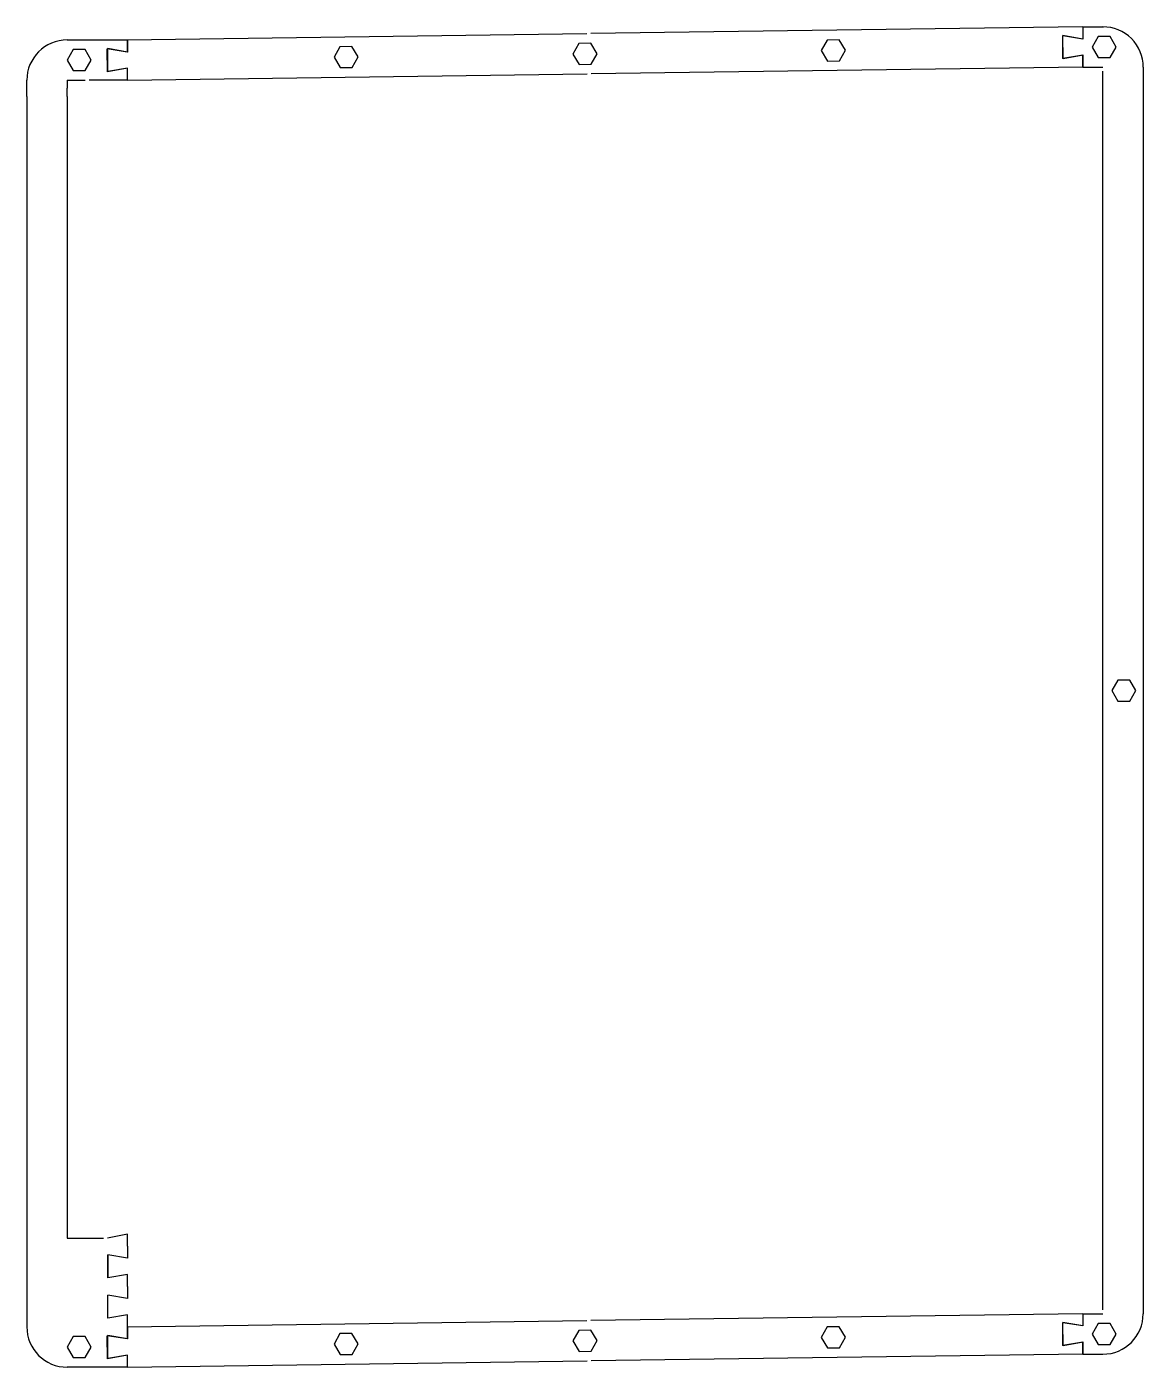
# Model space of a CAD drawing. Header units: centimetres. Extents: x -46 to 111, y -90 to 0.
# Drawn here: x -45.74 to -18.06, y -64.2 to -30.98 of the extents above; entities that cross this region are included whole.
import ezdxf

# ---------------------------------------------------------------- set-up
doc = ezdxf.new("R2010")
doc.units = ezdxf.units.CM

msp = doc.modelspace()

# ---------------------------------------------------------------- linework, layer by layer
for p, q in [((-43.255, -31.301), (-31.856, -31.146)), ((-19.557, -30.979), (-31.756, -31.145)), ((-19.557, -30.979), (-19.557, -31.279)), ((-19.557, -30.979), (-19.038, -30.979)), ((-19.557, -30.979), (-19.553, -31.279)), ((-44.741, -31.301), (-43.241, -31.301)), ((-43.255, -31.301), (-43.251, -31.601)), ((-43.241, -31.301), (-43.241, -31.601)), ((-43.241, -32.301), (-31.842, -32.146)), ((-19.543, -31.979), (-31.742, -32.145)), ((-19.557, -31.979), (-19.057, -31.979)), ((-19.057, -62.779), (-19.057, -32.079)), ((-18.057, -31.98), (-18.057, -62.879)), ((-45.741, -32.701), (-45.741, -32.301)), ((-44.741, -32.301), (-44.741, -32.501)), ((-44.741, -32.301), (-44.297, -32.301)), ((-44.741, -32.701), (-44.741, -32.501)), ((-43.241, -32.301), (-44.197, -32.301)), ((-45.741, -32.701), (-45.741, -63.201)), ((-44.741, -32.701), (-44.741, -61.001)), ((-44.741, -61.001), (-43.841, -61.001)), ((-43.734, -61.414), (-43.734, -61.988)), ((-43.241, -61.201), (-43.241, -61.501)), ((-43.241, -62.201), (-43.241, -62.501)), ((-43.255, -63.201), (-31.856, -63.046)), ((-19.557, -62.879), (-31.756, -63.045)), ((-19.557, -62.879), (-19.557, -63.179)), ((-19.557, -62.879), (-19.057, -62.879)), ((-19.557, -62.879), (-19.553, -63.179)), ((-43.255, -63.201), (-43.251, -63.501)), ((-43.241, -63.201), (-43.241, -63.501)), ((-43.241, -64.201), (-31.842, -64.046)), ((-19.543, -63.879), (-31.742, -64.045)), ((-19.557, -63.879), (-19.057, -63.879)), ((-43.241, -64.201), (-44.741, -64.201))]:
    msp.add_line(p, q)
for points in [[(-19.557, -31.279), (-20.049, -31.192)], [(-19.557, -31.979), (-19.557, -31.679), (-20.049, -31.766), (-20.049, -31.192)], [(-19.553, -31.279), (-20.046, -31.199)], [(-19.543, -31.979), (-19.547, -31.679), (-20.039, -31.772), (-20.046, -31.199)], [(-43.251, -31.601), (-43.744, -31.521)], [(-43.241, -32.301), (-43.245, -32.001), (-43.736, -32.095), (-43.744, -31.521)], [(-43.241, -31.601), (-43.734, -31.514)], [(-43.241, -32.301), (-43.241, -32.001), (-43.734, -32.088), (-43.734, -31.514)], [(-43.241, -61.201), (-43.241, -60.901), (-43.741, -61.001), (-43.741, -61.001)], [(-43.241, -61.501), (-43.734, -61.414)], [(-43.241, -62.201), (-43.241, -61.901), (-43.734, -61.988), (-43.734, -61.414)], [(-43.241, -62.501), (-43.734, -62.414)], [(-43.241, -63.201), (-43.241, -62.901), (-43.734, -62.988), (-43.734, -62.414)], [(-19.557, -63.179), (-20.049, -63.092)], [(-19.557, -63.879), (-19.557, -63.579), (-20.049, -63.666), (-20.049, -63.092)], [(-19.553, -63.179), (-20.046, -63.099)], [(-19.543, -63.879), (-19.547, -63.579), (-20.039, -63.672), (-20.046, -63.099)], [(-43.251, -63.501), (-43.744, -63.421)], [(-43.241, -64.201), (-43.245, -63.901), (-43.736, -63.995), (-43.744, -63.421)], [(-43.241, -63.501), (-43.734, -63.414)], [(-43.241, -64.201), (-43.241, -63.901), (-43.734, -63.988), (-43.734, -63.414)]]:
    msp.add_lwpolyline(points)
for points in [[(-19.176, -31.219), (-19.326, -31.479), (-19.176, -31.739), (-18.876, -31.739), (-18.726, -31.479), (-18.876, -31.219)], [(-44.591, -31.541), (-44.741, -31.801), (-44.591, -32.061), (-44.291, -32.061), (-44.141, -31.801), (-44.291, -31.541)], [(-37.977, -31.47), (-38.123, -31.732), (-37.97, -31.989), (-37.67, -31.985), (-37.523, -31.723), (-37.677, -31.466)], [(-32.052, -31.389), (-32.199, -31.651), (-32.045, -31.909), (-31.745, -31.905), (-31.599, -31.643), (-31.753, -31.385)], [(-25.895, -31.305), (-26.042, -31.567), (-25.888, -31.825), (-25.588, -31.821), (-25.442, -31.559), (-25.595, -31.301)], [(-18.688, -47.169), (-18.838, -47.429), (-18.688, -47.689), (-18.388, -47.689), (-18.238, -47.429), (-18.388, -47.169)], [(-19.176, -63.119), (-19.326, -63.379), (-19.176, -63.639), (-18.876, -63.639), (-18.726, -63.379), (-18.876, -63.119)], [(-44.591, -63.441), (-44.741, -63.701), (-44.591, -63.961), (-44.291, -63.961), (-44.141, -63.701), (-44.291, -63.441)], [(-37.977, -63.37), (-38.123, -63.632), (-37.97, -63.889), (-37.67, -63.885), (-37.523, -63.623), (-37.677, -63.366)], [(-32.052, -63.289), (-32.199, -63.551), (-32.045, -63.809), (-31.745, -63.805), (-31.599, -63.543), (-31.753, -63.285)], [(-25.895, -63.205), (-26.042, -63.467), (-25.888, -63.725), (-25.588, -63.721), (-25.442, -63.459), (-25.595, -63.201)]]:
    msp.add_lwpolyline(points, close=True)
for centre, major_axis, ratio, start_param, end_param in [((-19.047, -31.979), (-0.01, 1), 0.990491, 4.702925, 6.283185), ((-44.741, -32.301), (0, 1), 1, 0, 1.570796), ((-19.057, -62.879), (0, 1), 1, 3.141593, 4.712389), ((-44.741, -63.201), (-1, 0), 1, 0, 1.570796)]:
    msp.add_ellipse(centre, major_axis=major_axis, ratio=ratio, start_param=start_param, end_param=end_param)

doc.saveas('drawing.dxf')
